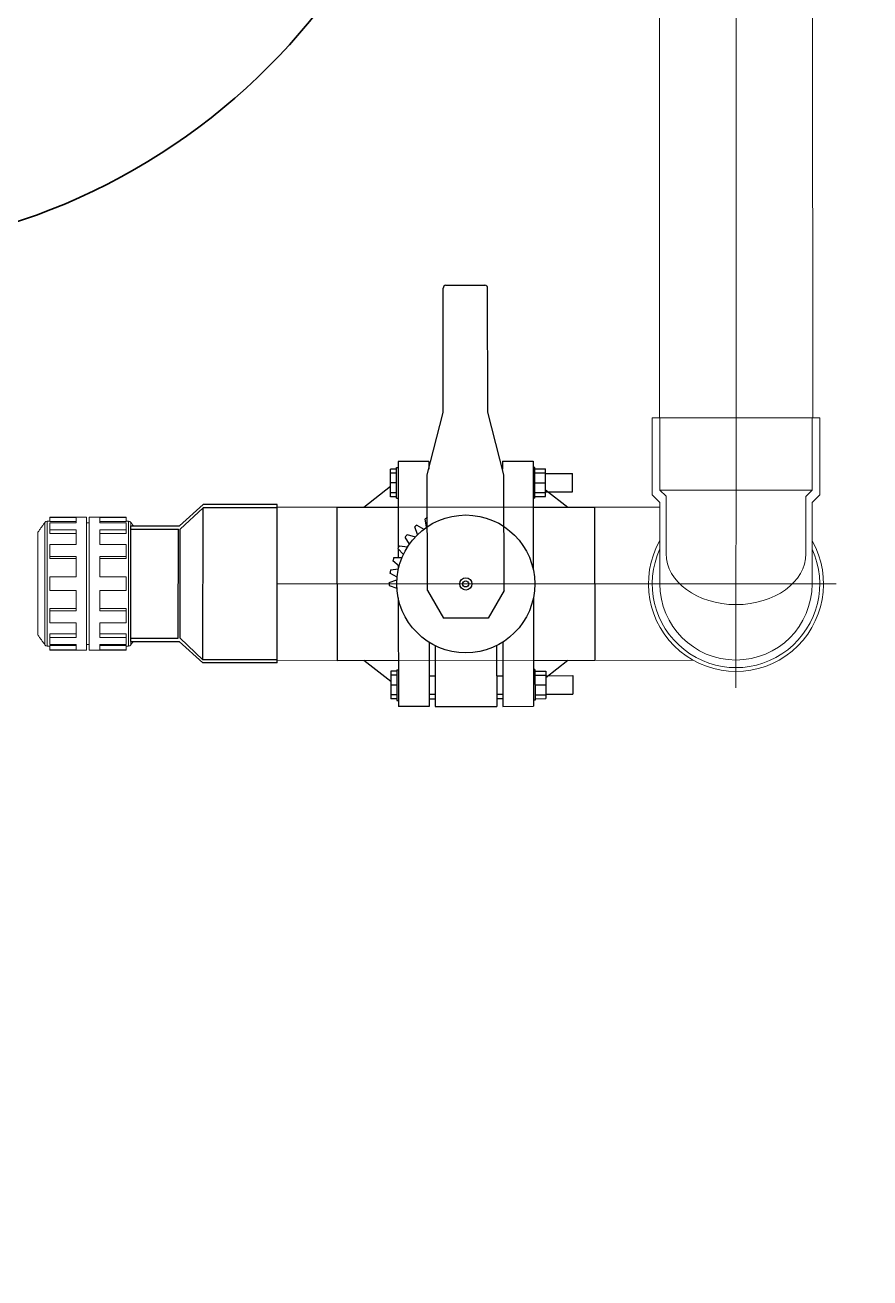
# Model space of a CAD drawing. Header units: millimetres. Extents: x -294625 to 2136527, y -251383 to 128331.
# Drawn here: x 1088796.4 to 1089127.3, y -78843.3 to -78352.5 of the extents above; entities that cross this region are included whole.
import ezdxf

# ---------------------------------------------------------------- set-up
doc = ezdxf.new("R2010")
doc.units = ezdxf.units.MM
doc.set_wipeout_variables(frame=1)
doc.linetypes.add('CENTER2', pattern=[28.575, 19.05, -3.175, 3.175, -3.175])
for name, color, linetype, lineweight in [('0.04 Thu tràn', 6, 'Continuous', 0), ('duong bao khuat', 251, 'Continuous', 0), ('Duong tam', 32, 'CENTER2', 0), ('Layer1', 6, 'Continuous', 0), ('Net manh', 54, 'Continuous', 0), ('Nuoc cap', 4, 'Continuous', 35), ('Phu kien uPVC', 3, 'Continuous', 0), ('Thiet bi', 2, 'Continuous', 18)]:
    doc.layers.add(name, color=color, linetype=linetype, lineweight=lineweight)
for name, color, linetype in [('0.06 Trả nước', 3, 'Continuous'), ('PA- VAN', 2, 'Continuous'), ('PHU KIEN', 3, 'Continuous')]:
    doc.layers.add(name, color=color, linetype=linetype)

# ---------------------------------------------------------------- blocks, each defined once
blk = doc.blocks.new('rc')
at = {"layer": 'Thiet bi', "color": 8, "lineweight": 0}
for p, q in [((554943.6, 214479.6), (554829.3, 214479.6)), ((554812.3, 214466.4), (554812.7, 214466.4)), ((554812.7, 214466.4), (554812.7, 214437.1)), ((554812.7, 214466.4), (554817.4, 214466.4)), ((554956, 214469.3), (554817, 214469.3)), ((554817.4, 214466.4), (554817.4, 214437.1)), ((554954.7, 214471.8), (554818.3, 214471.8)), ((554818.8, 214466.4), (554818.8, 214437.1)), ((554818.8, 214466.4), (554826.5, 214466.4)), ((554826.5, 214466.4), (554826.5, 214437.1)), ((554826.5, 214466.4), (554830.5, 214466.4)), ((554830.5, 214466.4), (554830.5, 214437.1)), ((554842.9, 214466.4), (554842.9, 214437.1)), ((554842.9, 214466.4), (554856.3, 214466.4)), ((554856.3, 214466.4), (554856.3, 214437.1)), ((554856.3, 214466.4), (554858.6, 214466.4)), ((554858.6, 214466.4), (554858.6, 214437.1)), ((554878.8, 214466.4), (554878.8, 214437.1)), ((554878.8, 214466.4), (554894.2, 214466.4)), ((554894.2, 214466.4), (554894.2, 214437.1)), ((554914.3, 214466.4), (554914.3, 214437.1)), ((554914.3, 214466.4), (554916.7, 214466.4)), ((554916.7, 214466.4), (554916.7, 214437.1)), ((554916.7, 214466.4), (554930, 214466.4)), ((554930, 214466.4), (554930, 214437.1)), ((554942.4, 214466.4), (554942.4, 214437.1)), ((554942.4, 214466.4), (554946.5, 214466.4)), ((554946.5, 214466.4), (554946.5, 214437.1)), ((554946.5, 214466.4), (554954.2, 214466.4)), ((554954.2, 214466.4), (554954.2, 214437.1)), ((554955.5, 214466.4), (554955.5, 214437.1)), ((554955.5, 214466.4), (554960.2, 214466.4)), ((554960.2, 214466.4), (554960.2, 214437.1)), ((554960.2, 214466.4), (554960.6, 214466.4)), ((554818.8, 214437.1), (554812.7, 214437.1)), ((554842.9, 214437.1), (554826.5, 214437.1)), ((554878.8, 214437.1), (554856.3, 214437.1)), ((554916.7, 214437.1), (554894.2, 214437.1)), ((554946.5, 214437.1), (554930, 214437.1)), ((554960.2, 214437.1), (554954.2, 214437.1)), ((554960.6, 214425.5), (554812.3, 214425.5)), ((554960.6, 214422.4), (554812.3, 214422.4)), ((554812.7, 214381.5), (554812.7, 214410.8)), ((554818.8, 214410.8), (554812.7, 214410.8)), ((554817.4, 214381.5), (554817.4, 214410.8)), ((554818.8, 214381.5), (554818.8, 214410.8)), ((554826.5, 214381.5), (554826.5, 214410.8)), ((554842.9, 214410.8), (554826.5, 214410.8)), ((554830.5, 214381.5), (554830.5, 214410.8)), ((554842.9, 214381.5), (554842.9, 214410.8)), ((554856.3, 214381.5), (554856.3, 214410.8)), ((554878.8, 214410.8), (554856.3, 214410.8)), ((554858.6, 214381.5), (554858.6, 214410.8)), ((554878.8, 214381.5), (554878.8, 214410.8)), ((554894.2, 214381.5), (554894.2, 214410.8)), ((554916.7, 214410.8), (554894.2, 214410.8)), ((554914.3, 214381.5), (554914.3, 214410.8)), ((554916.7, 214381.5), (554916.7, 214410.8)), ((554930, 214381.5), (554930, 214410.8)), ((554946.5, 214410.8), (554930, 214410.8)), ((554942.4, 214381.5), (554942.4, 214410.8)), ((554946.5, 214381.5), (554946.5, 214410.8)), ((554954.2, 214381.5), (554954.2, 214410.8)), ((554960.2, 214410.8), (554954.2, 214410.8)), ((554955.5, 214381.5), (554955.5, 214410.8)), ((554960.2, 214381.5), (554960.2, 214410.8)), ((554812.3, 214381.5), (554812.7, 214381.5)), ((554812.7, 214381.5), (554817.4, 214381.5)), ((554956, 214378.6), (554817, 214378.6)), ((554954.7, 214376.1), (554818.3, 214376.1)), ((554818.8, 214381.5), (554826.5, 214381.5)), ((554826.5, 214381.5), (554830.5, 214381.5)), ((554842.9, 214381.5), (554856.3, 214381.5)), ((554856.3, 214381.5), (554858.6, 214381.5)), ((554878.8, 214381.5), (554894.2, 214381.5)), ((554914.3, 214381.5), (554916.7, 214381.5)), ((554916.7, 214381.5), (554930, 214381.5)), ((554942.4, 214381.5), (554946.5, 214381.5)), ((554946.5, 214381.5), (554954.2, 214381.5)), ((554955.5, 214381.5), (554960.2, 214381.5)), ((554960.2, 214381.5), (554960.6, 214381.5)), ((554943.6, 214368.4), (554829.3, 214368.4))]:
    blk.add_line(p, q, dxfattribs=at)
at = {"layer": 'Thiet bi', "color": 8}
for p, q in [((554818.8, 214422.4), (554818.8, 214425.5)), ((554954.2, 214422.4), (554954.2, 214425.5))]:
    blk.add_line(p, q, dxfattribs=at)
at = {"layer": 'Thiet bi', "color": 8, "lineweight": 0}
for centre, major_axis, start_param, end_param in [((554820.1, 214469.3), (-2.18, 2.18), -0.174533, 0.785398), ((554952.9, 214469.3), (2.18, 2.18), 5.497787, 6.457718), ((554820.1, 214378.6), (2.18, 2.18), 2.356194, 3.316126), ((554952.9, 214378.6), (-2.18, 2.18), 2.96706, 3.926991)]:
    blk.add_ellipse(centre, major_axis=major_axis, ratio=1, start_param=start_param, end_param=end_param, dxfattribs=at)
for points in [[(554829.3, 214479.6), (554818.3, 214471.8)], [(554954.7, 214471.8), (554943.6, 214479.6)], [(554812.3, 214466.4), (554812.3, 214425.5)], [(554817, 214469.3), (554817, 214466.4)], [(554956, 214466.4), (554956, 214469.3)], [(554960.6, 214425.5), (554960.6, 214466.4)], [(554812.3, 214381.5), (554812.3, 214422.4)], [(554960.6, 214422.4), (554960.6, 214381.5)], [(554817, 214378.6), (554817, 214381.5)], [(554829.3, 214368.4), (554818.3, 214376.1)], [(554954.7, 214376.1), (554943.6, 214368.4)], [(554956, 214381.5), (554956, 214378.6)]]:
    blk.add_open_spline(points, degree=1, dxfattribs=at)
blk = doc.blocks.new('D900')
at = {"color": 8}
blk.add_circle((0, 0), 450, dxfattribs=at)
at = {"layer": 'Layer1', "ltscale": 20, "xscale": 0.6333905456201475, "yscale": 0.6333905456201475, "zscale": 0.6333905456201475, "rotation": 270.0000000661718}
blk.add_blockref('rc', (-136005.11, 352142.39), dxfattribs=at)
blk = doc.blocks.new('C30')
at = {"color": 1}
blk.add_wipeout([(-22214.5, 30482.1), (-22054.2, 30482.1), (-22054.2, 30407.1), (-22075.8, 30383.1), (-22075.8, 30334.1), (-22192.8, 30334.1), (-22192.8, 30383.1), (-22214.5, 30407.1)], dxfattribs=at).dxf.layer = 'duong bao khuat'
at = {"layer": 'PHU KIEN', "color": 1}
for p, q in [((-22214.5, 30482.1), (-22054.2, 30482.1)), ((-22214.5, 30482.1), (-22214.5, 30407.1)), ((-22211.3, 30482.1), (-22211.3, 30407.1)), ((-22057.4, 30482.1), (-22057.4, 30407.1)), ((-22054.2, 30482.1), (-22054.2, 30407.1)), ((-22214.5, 30407.1), (-22192.8, 30383.1)), ((-22211.3, 30407.1), (-22057.4, 30407.1)), ((-22211.3, 30407.1), (-22189.6, 30384.1)), ((-22057.4, 30407.1), (-22079, 30384.1)), ((-22054.2, 30407.1), (-22075.8, 30383.1)), ((-22192.8, 30334.1), (-22192.8, 30383.1)), ((-22189.6, 30384.1), (-22079, 30384.1)), ((-22189.6, 30382.1), (-22079, 30382.1)), ((-22189.6, 30334.1), (-22189.6, 30382.1)), ((-22079, 30334.1), (-22079, 30382.1)), ((-22075.8, 30334.1), (-22075.8, 30383.1)), ((-22192.8, 30334.1), (-22075.8, 30334.1))]:
    blk.add_line(p, q, dxfattribs=at)
blk = doc.blocks.new('van chặn PVC')
at = {"layer": 'PA- VAN', "color": 0}
for p, q in [((217269.33, 32574.35), (217169.33, 32574.35)), ((217169.33, 32534.35), (217169.33, 32574.35)), ((217269.33, 32534.35), (217269.33, 32574.35)), ((217155.72, 32539.35), (217169.33, 32556.85)), ((217282.94, 32539.35), (217269.33, 32556.85)), ((217218.43, 32540.27), (217216.7, 32535.2)), ((217220.23, 32540.27), (217221.96, 32535.2)), ((217223.75, 32535.06), (217226.31, 32539.79)), ((217139.33, 32514.35), (217139.33, 32534.35)), ((217210.24, 32534.35), (217139.33, 32534.35)), ((217163.33, 32535.35), (217143.33, 32535.35)), ((217143.33, 32535.35), (217143.33, 32534.35)), ((217162.33, 32539.35), (217144.33, 32539.35)), ((217144.33, 32535.35), (217144.33, 32539.35)), ((217146.91, 32535.35), (217146.91, 32539.35)), ((217153.33, 32535.35), (217153.33, 32539.35)), ((217159.75, 32535.35), (217159.75, 32539.35)), ((217162.33, 32535.35), (217162.33, 32539.35)), ((217163.33, 32535.35), (217163.33, 32534.35)), ((217228.62, 32539.41), (217229.32, 32534.16)), ((217231.56, 32534.35), (217229.29, 32534.35)), ((217231.03, 32533.73), (217234.57, 32537.9)), ((217236.7, 32537.17), (217236.72, 32531.79)), ((217242.27, 32534.35), (217236.71, 32534.35)), ((217238.49, 32531), (217242.52, 32534.58)), ((217299.33, 32534.35), (217242.95, 32534.35)), ((217244.34, 32533.58), (217243.55, 32528.21)), ((217275.33, 32535.35), (217295.33, 32535.35)), ((217275.33, 32535.35), (217275.33, 32534.35)), ((217276.33, 32539.35), (217294.33, 32539.35)), ((217276.33, 32535.35), (217276.33, 32539.35)), ((217278.91, 32535.35), (217278.91, 32539.35)), ((217285.33, 32535.35), (217285.33, 32539.35)), ((217291.75, 32535.35), (217291.75, 32539.35)), ((217294.33, 32535.35), (217294.33, 32539.35)), ((217295.33, 32535.35), (217295.33, 32534.35)), ((217299.33, 32514.35), (217299.33, 32534.35)), ((217245.39, 32526.97), (217249.87, 32529.87)), ((217251.64, 32528.44), (217250.02, 32523.19)), ((217251.54, 32521.71), (217256.7, 32523.5)), ((217215.02, 32515.28), (217196.93, 32504.8)), ((217215.02, 32515.28), (217290.58, 32515.28)), ((217257.78, 32522.25), (217255.08, 32517.61)), ((217256.35, 32515.87), (217261.81, 32516.66)), ((217290.58, 32515.28), (217331.36, 32504.8)), ((217181.31, 32514.35), (217139.33, 32514.35)), ((217139.33, 32510.35), (217139.33, 32470.21)), ((217179.06, 32510.35), (217139.33, 32510.35)), ((217144.33, 32514.35), (217144.33, 32510.35)), ((217147.33, 32514.35), (217147.33, 32510.35)), ((217159.33, 32514.35), (217159.33, 32510.35)), ((217299.33, 32514.35), (217294.19, 32514.35)), ((217294.33, 32514.35), (217294.33, 32514.32)), ((217196.93, 32475.77), (217196.93, 32504.8)), ((217331.36, 32504.8), (217412.46, 32504.8)), ((217414.33, 32502.92), (217414.33, 32477.64)), ((217215.02, 32465.28), (217196.93, 32475.77)), ((217290.58, 32465.28), (217331.36, 32475.77)), ((217331.36, 32475.77), (217412.46, 32475.77)), ((217179.06, 32470.21), (217139.33, 32470.21)), ((217139.33, 32466.21), (217139.33, 32446.21)), ((217181.31, 32466.21), (217139.33, 32466.21)), ((217144.33, 32466.21), (217144.33, 32470.21)), ((217147.33, 32470.21), (217147.33, 32466.21)), ((217159.33, 32470.21), (217159.33, 32466.21)), ((217181.31, 32466.21), (217169.33, 32466.21)), ((217299.33, 32466.21), (217294.19, 32466.21)), ((217294.33, 32466.21), (217294.33, 32466.24)), ((217299.33, 32466.21), (217299.33, 32446.21)), ((217215.02, 32465.28), (217290.58, 32465.28)), ((217210.24, 32446.21), (217139.33, 32446.21)), ((217143.33, 32445.21), (217143.33, 32446.21)), ((217163.33, 32445.21), (217143.33, 32445.21)), ((217144.33, 32445.21), (217144.33, 32438.21)), ((217146.91, 32445.21), (217146.91, 32438.21)), ((217153.33, 32445.21), (217153.33, 32438.21)), ((217159.75, 32445.21), (217159.75, 32438.21)), ((217162.33, 32445.21), (217162.33, 32438.21)), ((217163.33, 32445.21), (217163.33, 32446.21)), ((217169.33, 32446.21), (217169.33, 32406.21)), ((217299.33, 32446.21), (217228.42, 32446.21)), ((217269.33, 32446.21), (217269.33, 32406.21)), ((217275.33, 32445.21), (217275.33, 32446.21)), ((217275.33, 32445.21), (217295.33, 32445.21)), ((217276.33, 32445.21), (217276.33, 32438.21)), ((217278.91, 32445.21), (217278.91, 32438.21)), ((217285.33, 32445.21), (217285.33, 32438.21)), ((217291.75, 32445.21), (217291.75, 32438.21)), ((217294.33, 32445.21), (217294.33, 32438.21)), ((217295.33, 32445.21), (217295.33, 32446.21)), ((217162.33, 32438.21), (217144.33, 32438.21)), ((217147.33, 32438.21), (217147.33, 32420.47)), ((217158.05, 32438.21), (217169.33, 32423.71)), ((217159.33, 32438.21), (217159.33, 32420.47)), ((217280.61, 32438.21), (217269.33, 32423.71)), ((217276.33, 32438.21), (217294.33, 32438.21)), ((217279.33, 32438.21), (217279.33, 32420.47)), ((217291.33, 32438.21), (217291.33, 32420.47)), ((217159.33, 32420.47), (217147.33, 32420.47)), ((217279.33, 32420.47), (217291.33, 32420.47)), ((217269.33, 32406.21), (217169.33, 32406.21))]:
    blk.add_line(p, q, dxfattribs=at)
for radius in [45, 4, 2]:
    blk.add_circle((217219.33, 32490.28), radius, dxfattribs=at)
for centre, radius, start, end in [((217219.33, 32490.28), 50, 88.96615, 91.03385), ((217219.33, 32490.28), 50, 79.2983, 81.9789), ((217219.33, 32490.28), 50, 69.67487, 72.25234), ((217219.33, 32490.28), 50, 59.99199, 62.36213), ((217219.33, 32490.28), 50, 49.74833, 52.35039), ((217219.33, 32490.28), 50, 39.74109, 41.62974), ((217219.33, 32490.28), 50, 30, 31.83808), ((217412.46, 32502.92), 1.87, 0, 90), ((217412.46, 32477.64), 1.87, 270, 0)]:
    blk.add_arc(centre, radius, start, end, dxfattribs=at)
blk = doc.blocks.new('B88100C1')
at = {"color": 0}
blk.add_wipeout([(-50, 60.5), (-50, -60.5), (-50.59, -60.5), (-52, -60.5), (-54.71, -60.5), (-55.25, -60.5), (-56.15, -60.5), (-57.46, -60.5), (-58.31, -60.5), (-59, -60.5), (-59.5, -60.5), (-60.21, -60.5), (-63.72, -60.5), (-65, -60.5), (-66, -60.5), (-67, -60.5), (-67.51, -60.5), (-68, -60.5), (-69.05, -60.5), (-69.21, -60.5), (-105.7, -60.5), (-111.2, -55), (-138.77, -55), (-147.42, -59.08), (-154.45, -61.31), (-166.53, -63.15), (-176.26, -62.94), (-186, -61.19), (-200.2, -55.57), (-211.81, -47.46), (-223.11, -34.35), (-228.4, -24.28), (-231.77, -13.58), (-233.25, 0), (-232.64, 8.78), (-231.12, 16.28), (-227.8, 25.68), (-223.68, 33.46), (-217.62, 41.63), (-210.2, 48.83), (-202.87, 54.04), (-192.97, 58.93), (-180.01, 62.45), (-171.79, 63.22), (-170, 63.22), (-163.24, 62.89), (-156.52, 61.8), (-148.8, 59.59), (-142.6, 57.01), (-138.77, 55), (-111.2, 55), (-105.7, 60.5), (-69.21, 60.5), (-68.73, 60.5), (-67.71, 60.5), (-66.11, 60.5), (-64.73, 60.5), (-63.94, 60.5), (-63.72, 60.5), (-60.21, 60.5), (-59.98, 60.5), (-59.31, 60.5), (-57.75, 60.5), (-57, 60.5), (-56, 60.5), (-55.5, 60.5), (-54.71, 60.5), (-52, 60.5), (-51.01, 60.5), (-50.39, 60.5)], dxfattribs=at).dxf.layer = 'duong bao khuat'
at = {"layer": 'Duong tam', "color": 8, "ltscale": 50}
for p, q in [((-170, 72.5), (-170, -72.5)), ((-245, 0), (-38.5, 0))]:
    blk.add_line(p, q, dxfattribs=at)
at = {"layer": 'Net manh', "color": 0, "ltscale": 50}
for p, q in [((-102.2, 55), (-106.72, 50.48)), ((-50, 55), (-102.2, 55)), ((-102.2, 55), (-102.2, -55)), ((-106.72, 50.48), (-148.17, 50.48)), ((-106.72, -50.48), (-148.17, -50.48)), ((-102.2, -55), (-106.72, -50.48)), ((-102.2, -55), (-50, -55))]:
    blk.add_line(p, q, dxfattribs=at)
for radius, start, end in [(63.25, 60.40921, 299.59079), (55, 90, 270)]:
    blk.add_arc((-170, 0), radius, start, end, dxfattribs=at)
blk.add_ellipse((-148.17, 0), major_axis=(0, -50.48), ratio=0.72863, start_param=3.141593, end_param=6.283185, dxfattribs=at)
at = {"layer": 'Phu kien uPVC', "color": 0, "ltscale": 50}
for p, q in [((-170, 55), (-111.2, 55)), ((-105.7, 60.5), (-111.2, 55)), ((-50, 60.5), (-105.7, 60.5)), ((-50, 60.5), (-50, -60.5)), ((-170, -55), (-111.2, -55)), ((-105.7, -60.5), (-111.2, -55)), ((-105.7, -60.5), (-50, -60.5))]:
    blk.add_line(p, q, dxfattribs=at)
blk.add_arc((-170, 0), 60.5, 65.38002, 294.61998, dxfattribs=at)
blk = doc.blocks.new('PMBCB')
at = {"layer": '0.04 Thu tràn', "xscale": 0.6000015943183828, "yscale": 0.6000015943183828, "zscale": 0.6000015943183828, "rotation": 90.08935438827665}
blk.add_blockref('van chặn PVC', (21192.75, -128668.76), dxfattribs=at)
at = {"layer": 'Nuoc cap', "xscale": 0.5555555555555576, "yscale": 0.5555555555555576, "zscale": 0.5555555555555576, "rotation": 180}
blk.add_blockref('D900', (1241.19, 2011.93), dxfattribs=at)
at = {"layer": '0.06 Trả nước', "xscale": -0.3866792289408924, "yscale": 0.3866792289408924, "zscale": 0.3866792289408924, "rotation": 269.9689196522503}
blk.add_blockref('C30', (-10360.76, 10197.97), dxfattribs=at)
at = {"layer": '0.04 Thu tràn'}
for p, q in [((1421.36, 1662.62, 0), (1605.61, 1662.71, 0)), ((1421.39, 1602.62, 0), (1605.64, 1602.71, 0))]:
    blk.add_line(p, q, dxfattribs=at)
at = {"layer": '0.04 Thu tràn', "color": 8}
blk.add_line((1421.38, 1632.62, 0), (1605.62, 1632.71, 0), dxfattribs=at)
at = {"layer": '0.04 Thu tràn', "xscale": 0.5420573960465385, "yscale": 0.5420573960465385, "zscale": 0.5420573960465385, "rotation": 89.9635649963147}
blk.add_blockref('B88100C1', (1601.15, 1724.77), dxfattribs=at)
h = blk.add_hatch()
h.set_pattern_fill('BTCT2', color=8, scale=30, pattern_type=2)
h.set_pattern_definition([(50, (-27194.2, -11189.96), (215.17805, -18.8256), [22.5, -247.5]), (355, (-27194.2, -11189.96), (-41.6254, 225.6576), [18, -198]), (100.4514, (-27176.26, -11191.53), (173.5528, 206.8319), [19.122, -210.3426]), (46.1842, (-27194.2, -11129.96), (320.1723, -49.6557), [33.75, -371.25]), (96.6356, (-27167.5, -11134.1), (280.3988, 292.2354), [28.683, -315.514]), (351.1842, (-27194.2, -11129.96), (280.3986, 292.2356), [27, -297]), (21, (-27164.2, -11144.96), (179.0721, -120.7857), [22.5, -247.5]), (326, (-27164.2, -11144.96), (72.9946, 217.545), [18, -198]), (71.4514, (-27149.27, -11155.03), (252.0668, 96.7591), [19.122, -210.3426]), (37.5, (-27194.194, -11189.96), (3.64796, 99.86816), [0, -195.6, 0, -201, 0, -198.75]), (7.5, (-27194.19, -11189.96), (78.92086, 118.3235), [0, -114.6, 0, -191.1, 0, -75.75]), (327.5, (-27261.094, -11189.96), (160.14673, -6.76646), [0, -75, 0, -234, 0, -310.5]), (317.5, (-27291.1, -11189.96), (174.95585, 30.0315), [0, -97.5, 0, -155.4, 0, -220.5]), (45, (-27194.19, -11189.96), (-63.6396, 63.6396), []), (45, (-27194.19, -11168.96), (-63.6396, 63.6396), [])])
h.paths.add_polyline_path([(6600, 2700), (-2900, 2700), (-2900, -200), (6600, -200)])
h.paths.add_polyline_path([(5000, 2500), (5000, 0), (0, 0), (0, 2500)], flags=16)
h.paths.add_polyline_path([(5200, 2500), (6400, 2500), (6400, 0), (5200, 0)], flags=16)
h.paths.add_polyline_path([(-200, 2500), (-200, 0), (-2700, 0), (-2700, 2500)], flags=16)
h.paths.add_polyline_path([(5350.97, 389.34), (6075.73, 389.34), (6075.73, 539.34), (5350.97, 539.34)], flags=0)
h.paths.add_polyline_path([(5451.74, 547.35), (5986.02, 547.35), (5986.02, 775.92), (5451.74, 775.92)], flags=0)
h.paths.add_polyline_path([(4155.05, 389.34), (4879.81, 389.34), (4879.81, 539.34), (4155.05, 539.34)], flags=0)
h.paths.add_polyline_path([(4255.82, 547.35), (4790.11, 547.35), (4790.11, 775.92), (4255.82, 775.92)], flags=0)
h.paths.add_polyline_path([(-1032.12, 389.34), (-307.36, 389.34), (-307.36, 539.34), (-1032.12, 539.34)], flags=0)
h.paths.add_polyline_path([(-931.35, 547.35), (-397.07, 547.35), (-397.07, 775.92), (-931.35, 775.92)], flags=0)
at = {"layer": '0.04 Thu tràn'}
for p, q in [((1571.06, 2371.44, 0), (1571.13, 1697.67, 0)), ((1631.06, 2371.45, 0), (1631.13, 1697.67, 0))]:
    blk.add_line(p, q, dxfattribs=at)
at = {"layer": '0.04 Thu tràn', "color": 8}
blk.add_line((1601.06, 2371.45, 0), (1601.13, 1697.67, 0), dxfattribs=at)

msp = doc.modelspace()

# ---------------------------------------------------------------- block references
msp.add_blockref('PMBCB', (1087473.72, -80204.01))

doc.saveas('drawing.dxf')
